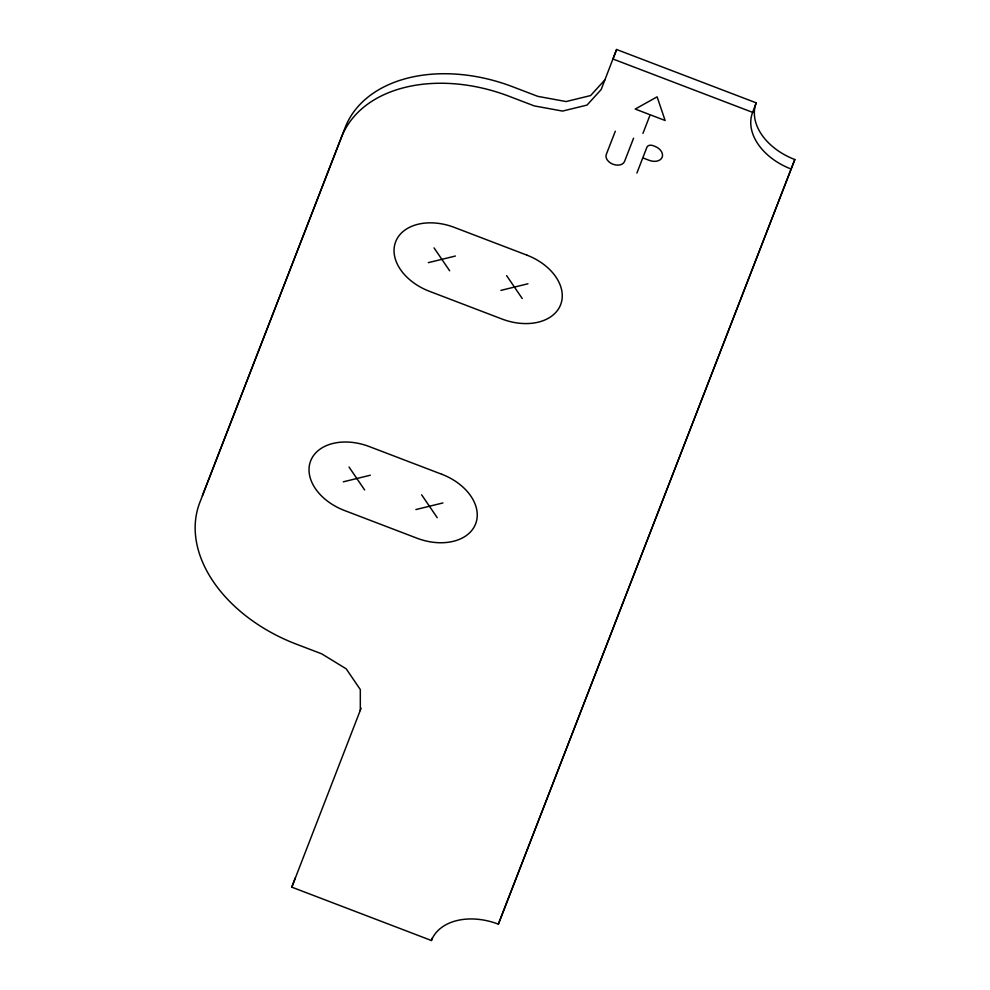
<?xml version="1.0" encoding="UTF-8"?>
<svg xmlns="http://www.w3.org/2000/svg" width="990" height="990" viewBox="0 0 990 990"><rect width="100%" height="100%" fill="white"/><g stroke="black" fill="none" stroke-linecap="round" stroke-linejoin="round"><path stroke-width="1.49" d="M360.311 710.535L360.323 689.572L346.191 668.819L321.688 653.833L296.381 644.168A141.261 97.948 20.6 0 1 199.844 502.425L341.538 137.127A141.261 97.948 20.6 0 1 508.922 96.216L534.229 105.893L562.518 111.078L587.021 105.089L601.178 89.533L616.597 49.5L756.212 102.849A56.504 39.179 20.6 0 0 794.822 159.538L498.366 924.14A56.504 39.179 20.6 0 0 431.405 940.5L291.803 887.151L295.391 877.635M616.597 49.5L613.008 59.029L752.623 112.365A56.504 39.179 20.6 0 0 791.233 169.067M431.405 940.5L432.432 937.778M752.623 112.365L756.212 102.849M498.366 924.14L794.822 159.538M291.803 887.151L361.115 708.184M615.31 131.212L606.301 154.428A9.776 6.782 20.6 0 0 612.983 164.241A9.776 6.782 20.6 0 0 624.566 161.407L633.575 138.192M642.943 133.378L650.17 114.766L665.119 120.483L657.113 96.847L635.221 109.061L649.106 114.37M636.904 173.015L646.916 147.213A5.297 3.675 20.6 0 1 653.19 145.679L654.737 146.273A10.89 7.549 20.6 0 1 662.186 157.2A10.89 7.549 20.6 0 1 649.279 160.355L643.834 158.276M604.766 80.004L590.609 95.56L566.107 101.549L537.817 96.364L512.511 86.699A141.261 97.948 20.6 0 0 345.126 127.599L203.433 492.896A141.261 97.948 20.6 0 0 202.418 495.705M428.336 262.647L455.375 256.039M500.915 290.379L527.955 283.771M343.32 481.821L370.359 475.212M415.899 509.553L442.938 502.945M506.632 275.628L522.237 298.522M434.065 247.896L449.658 270.79M421.629 494.802L437.221 517.696M349.049 467.07L364.642 489.963M526.829 255.111L454.262 227.378A49.438 34.279 20.6 0 0 395.678 241.696A49.438 34.279 20.6 0 0 429.462 291.308L502.041 319.04A49.438 34.279 20.6 0 0 560.625 304.722A49.438 34.279 20.6 0 0 526.829 255.111M441.825 474.284L369.245 446.552A49.438 34.279 20.6 0 0 310.662 460.87A49.438 34.279 20.6 0 0 344.446 510.481L417.025 538.214A49.438 34.279 20.6 0 0 475.608 523.896A49.438 34.279 20.6 0 0 441.825 474.284"/></g></svg>
